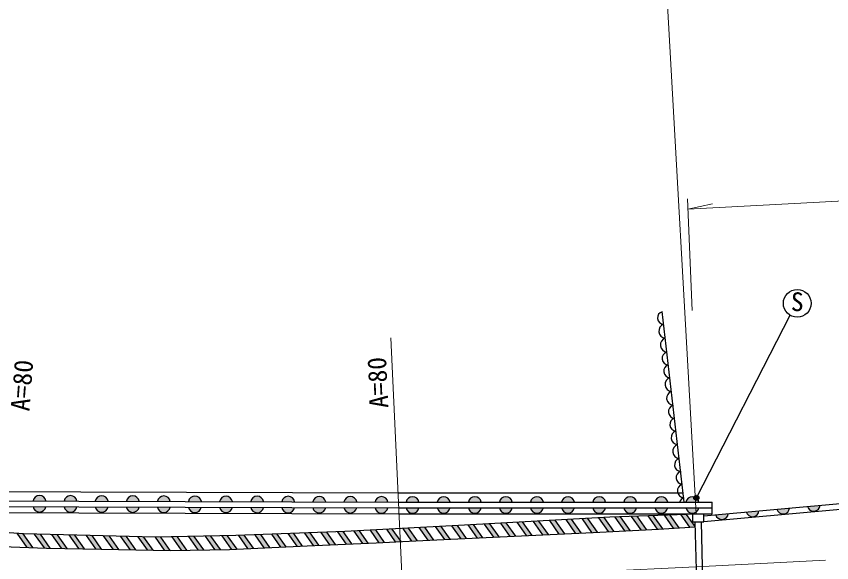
# Model space of a CAD drawing. Units: millimetres at full size, sheet at 1:1000; details may follow other scales. Extents: x 40000 to 680000, y 20000 to 380000.
# Drawn here: x 256036 to 335577, y 266244 to 319569 of the extents above; entities that cross this region are included whole.
import ezdxf
from ezdxf.enums import TextEntityAlignment as Align

# ---------------------------------------------------------------- set-up
doc = ezdxf.new("R2010")
doc.units = ezdxf.units.MM
doc.header["$LTSCALE"] = 1000
doc.linetypes.add('CHAIN', pattern=[18.5, 12, -1.5, 3.5, -1.5])
for name, color, linetype, lineweight in [('M-BGD', 7, 'Continuous', 25), ('M-BGD-EXST', 7, 'Continuous', 25), ('M-BMK', 2, 'CHAIN', 13), ('M-STR-HTXT', 7, 'Continuous', 13), ('M-STR-STRC', 7, 'Continuous', 25)]:
    doc.layers.add(name, color=color, linetype=linetype, lineweight=lineweight)
doc.styles.add('ＭＳ ゴシック', font='')
doc.styles.get('ＭＳ ゴシック').set_extended_font_data('MS Gothic')

msp = doc.modelspace()

# ---------------------------------------------------------------- hatches: boundary and pattern name
at = {"layer": 'M-BGD'}
for points in [[(257670, 272273), (258922, 272270, 0.84072)], [(260703, 272264), (261955, 272260, 0.84072)], [(263736, 272254), (264988, 272250, 0.84072)], [(266769, 272245), (268021, 272241, 0.84072)], [(269802, 272235), (271054, 272231, 0.84072)], [(272835, 272226), (274087, 272222, 0.84072)], [(275868, 272216), (277120, 272212, 0.84072)], [(278901, 272206), (280153, 272203, 0.84072)], [(281934, 272197), (283186, 272193, 0.84072)], [(284967, 272187), (286219, 272183, 0.84072)], [(288000, 272178), (289252, 272174, 0.84072)], [(291033, 272168), (292285, 272164, 0.84072)], [(294066, 272161), (295318, 272161, 0.84072)], [(297099, 272161), (298351, 272161, 0.84072)], [(300132, 272161), (301384, 272161, 0.84072)], [(303165, 272161), (304417, 272161, 0.84072)], [(306198, 272161), (307450, 272161, 0.84072)], [(309231, 272161), (310483, 272161, 0.84072)], [(312264, 272161), (313516, 272161, 0.84072)], [(315297, 272161), (316549, 272161, 0.84072)], [(318330, 272161), (319582, 272161, 0.84072)], [(321363, 272161), (322615, 272161, 0.84072)], [(257668, 271713), (258920, 271710, -0.84072)], [(260701, 271704), (261953, 271700, -0.84072)], [(263734, 271694), (264986, 271690, -0.84072)], [(266767, 271685), (268019, 271681, -0.84072)], [(269800, 271675), (271052, 271671, -0.84072)], [(272833, 271666), (274085, 271662, -0.84072)], [(275866, 271656), (277118, 271652, -0.84072)], [(278899, 271647), (280151, 271643, -0.84072)], [(281932, 271637), (283184, 271633, -0.84072)], [(284965, 271627), (286217, 271623, -0.84072)], [(287998, 271618), (289250, 271614, -0.84072)], [(291031, 271608), (292283, 271604, -0.84072)], [(294066, 271601), (295318, 271601, -0.84072)], [(297099, 271601), (298351, 271601, -0.84072)], [(300132, 271601), (301384, 271601, -0.84072)], [(303165, 271601), (304417, 271601, -0.84072)], [(306198, 271601), (307450, 271601, -0.84072)], [(309231, 271601), (310483, 271601, -0.84072)], [(312264, 271601), (313516, 271601, -0.84072)], [(315297, 271601), (316549, 271601, -0.84072)], [(318330, 271601), (319582, 271601, -0.84072)], [(321363, 271601), (322615, 271601, -0.84072)], [(328482, 271312), (327235, 271200, 0.84072)], [(331470, 271581), (330223, 271469, 0.84072)], [(334457, 271850), (333211, 271737, 0.84072)], [(325494, 271043), (324247, 270931, 0.84072)]]:
    msp.add_hatch(color=256, dxfattribs=at).paths.add_polyline_path(points)
at = {"layer": 'M-BGD-EXST'}
msp.add_hatch(color=256, dxfattribs=at).paths.add_polyline_path([(322156, 272454, 0.41421), (322495, 272354, 0.41421), (322595, 272693, 1)])
at = {"layer": 'M-STR-STRC'}
for points in [[(310599, 269121), (311131, 269148), (310195, 270476), (309665, 270448)], [(311786, 270562), (311255, 270534), (312194, 269201), (312311, 269207), (312726, 269227)], [(313376, 270648), (312846, 270619), (313789, 269281), (314320, 269307)], [(314980, 270715), (314443, 270696), (315384, 269361), (315915, 269388)], [(316591, 270773), (316054, 270753), (316978, 269441), (317510, 269468)], [(318202, 270830), (317665, 270811), (318573, 269521), (318698, 269527), (319102, 269552)], [(319812, 270888), (319275, 270868), (320157, 269617), (320685, 269649)], [(321423, 270945), (320886, 270926), (321740, 269713), (322252, 269745), (322252, 269768)], [(296225, 268431), (296758, 268456), (295879, 269704), (295349, 269675)], [(297469, 269790), (296939, 269761), (297823, 268505), (298356, 268530)], [(299422, 268580), (299955, 268605), (299060, 269876), (298530, 269847)], [(300650, 269962), (300120, 269933), (301021, 268654), (301554, 268679)], [(302619, 268729), (303152, 268754), (302241, 270048), (301711, 270019)], [(304218, 268803), (304609, 268822), (304751, 268829), (303832, 270133), (303302, 270105)], [(305423, 270219), (304892, 270191), (305814, 268882), (306346, 268908)], [(307409, 268962), (307941, 268988), (307013, 270305), (306483, 270276)], [(309004, 269041), (309536, 269068), (308604, 270391), (308074, 270362)], [(257082, 267742), (257647, 267722), (256698, 269069), (256119, 269110)], [(258382, 269022), (257821, 269037), (258776, 267682), (258977, 267675), (259336, 267668)], [(260065, 268978), (259504, 268993), (260452, 267647), (261010, 267636)], [(261747, 268933), (261187, 268948), (262125, 267615), (262683, 267604)], [(263430, 268888), (263240, 268893), (262869, 268903), (263799, 267583), (264303, 267573), (264357, 267572)], [(265114, 268842), (264552, 268858), (265473, 267551), (266031, 267540)], [(276648, 268875), (276106, 268863), (277032, 267549), (277565, 267574)], [(278631, 267623), (279164, 267648), (278266, 268923), (277730, 268903)], [(279876, 268981), (279339, 268962), (280230, 267698), (280762, 267723)], [(281828, 267772), (282361, 267797), (281486, 269040), (280949, 269020)], [(283096, 269099), (282559, 269079), (283427, 267847), (283960, 267872)], [(285027, 267919), (285561, 267942), (284705, 269157), (284169, 269138)], [(286630, 267988), (287164, 268010), (286315, 269216), (285779, 269196)], [(287925, 269275), (287389, 269255), (288233, 268056), (288767, 268079)], [(289836, 268125), (290370, 268148), (289517, 269358), (288987, 269330)], [(291108, 269445), (290578, 269416), (291437, 268196), (291969, 268222)], [(292698, 269531), (292168, 269502), (293032, 268275), (293564, 268302)], [(294627, 268355), (294995, 268373), (295159, 268381), (294289, 269617), (293758, 269588)], [(267147, 267519), (267704, 267508), (266797, 268797), (266236, 268812)], [(268820, 267487), (269378, 267476), (268480, 268751), (267919, 268766)], [(270144, 268733), (269602, 268721), (270494, 267454), (271052, 267444)], [(272141, 267461), (272685, 267470), (271770, 268768), (271228, 268756)], [(273396, 268804), (272854, 268792), (273773, 267488), (274316, 267497)], [(275022, 268840), (274480, 268828), (275404, 267516), (275948, 267525)]]:
    msp.add_hatch(color=256, dxfattribs=at).paths.add_polyline_path(points)

# ---------------------------------------------------------------- linework, layer by layer
at = {"layer": 'M-BGD'}
for p, q in [((321193, 272161), (319038, 290743)), ((323907, 271021), (323907, 272161)), ((293348, 271601), (323907, 271601)), ((322019, 270221), (322019, 271021)), ((323119, 270221), (323119, 271021)), ((322019, 270221), (323119, 270221)), ((322240, 270221), (322518, 259299)), ((322840, 270221), (323117, 259331))]:
    msp.add_line(p, q, dxfattribs=at)
for points in [[(132508, 305973), (196302, 284046), (204508, 281183), (207972, 280039), (210834, 279136), (212431, 278685), (214931, 277992), (217462, 277209), (219992, 276547), (222191, 275945), (224601, 275463), (228277, 274710), (231922, 273988), (234241, 273446), (238565, 272547), (241298, 272325), (293326, 272161), (323907, 272161)], [(323119, 270829), (344300, 272735), (389270, 280164), (418847, 284809), (427526, 286255), (446954, 288935), (452548, 290183)], [(323119, 270277), (344370, 272189), (389357, 279621), (418935, 284266), (427609, 285711), (447051, 288393), (452668, 289646)], [(241623, 273224), (293328, 273061), (321089, 273061)], [(241264, 271766), (241296, 271765), (293325, 271601), (293348, 271601)], [(241239, 271187), (241287, 271185), (293322, 271021), (293344, 271021), (293348, 271021), (323907, 271021)]]:
    msp.add_lwpolyline(points, dxfattribs=at)
for centre, radius, start, end in [((319215, 290138), 630, 106.30478, 266.92243), ((319405, 288855), 691, 108.89009, 264.33712), ((319575, 287503), 706, 109.67776, 263.54944), ((319679, 286185), 643, 106.55999, 266.66721), ((319818, 284938), 630, 106.30478, 266.92243), ((320008, 283655), 691, 108.89009, 264.33712), ((320178, 282302), 706, 109.67776, 263.54944), ((320282, 280985), 643, 106.55999, 266.66721), ((320421, 279738), 630, 106.30478, 266.92243), ((320611, 278455), 691, 108.89009, 264.33712), ((320780, 277102), 706, 109.67776, 263.54944), ((320885, 275785), 643, 106.55999, 266.66721), ((321024, 274538), 630, 106.30478, 266.92243), ((321214, 273255), 691, 108.89009, 264.33712), ((258296, 272162), 635, 9.71045, 169.92818), ((261329, 272153), 635, 9.71045, 169.92818), ((264362, 272143), 635, 9.71045, 169.92818), ((267395, 272134), 635, 9.71045, 169.92818), ((270428, 272124), 635, 9.71045, 169.92818), ((273460, 272115), 635, 9.71045, 169.92818), ((276493, 272105), 635, 9.71045, 169.92818), ((279526, 272095), 635, 9.71045, 169.92818), ((282559, 272086), 635, 9.71045, 169.92818), ((285592, 272076), 635, 9.71045, 169.92818), ((288625, 272067), 635, 9.71045, 169.92818), ((291658, 272057), 635, 9.71045, 169.92818), ((294692, 272052), 635, 9.89033, 170.10806), ((297725, 272052), 635, 9.89033, 170.10806), ((300758, 272052), 635, 9.89033, 170.10806), ((303791, 272052), 635, 9.89033, 170.10806), ((306824, 272052), 635, 9.89033, 170.10806), ((309857, 272052), 635, 9.89033, 170.10806), ((312890, 272052), 635, 9.89033, 170.10806), ((315923, 272052), 635, 9.89033, 170.10806), ((318956, 272052), 635, 9.89033, 170.10806), ((321383, 271902), 706, 109.67776, 158.53182), ((321989, 272051), 635, 9.89033, 170.10806), ((258294, 271821), 635, 189.71045, 349.92818), ((261327, 271811), 635, 189.71045, 349.92818), ((264360, 271801), 635, 189.71045, 349.92818), ((267393, 271792), 635, 189.71045, 349.92818), ((270426, 271782), 635, 189.71045, 349.92818), ((273459, 271773), 635, 189.71045, 349.92818), ((276492, 271763), 635, 189.71045, 349.92818), ((279525, 271754), 635, 189.71045, 349.92818), ((282558, 271744), 635, 189.71045, 349.92818), ((285591, 271735), 635, 189.71045, 349.92818), ((288624, 271725), 635, 189.71045, 349.92818), ((291657, 271715), 635, 189.71045, 349.92818), ((294692, 271710), 635, 189.89033, 350.10806), ((297725, 271710), 635, 189.89033, 350.10806), ((300758, 271710), 635, 189.89033, 350.10806), ((303791, 271710), 635, 189.89033, 350.10806), ((306824, 271710), 635, 189.89033, 350.10806), ((309857, 271710), 635, 189.89033, 350.10806), ((312890, 271710), 635, 189.89033, 350.10806), ((315923, 271710), 635, 189.89033, 350.10806), ((318956, 271710), 635, 189.89033, 350.10806), ((321989, 271710), 635, 189.89033, 350.10806), ((327848, 271364), 635, 195.0324, 355.25013), ((330836, 271633), 635, 195.0324, 355.25013), ((333824, 271902), 635, 195.0324, 355.25013), ((324861, 271096), 635, 195.0324, 355.25013)]:
    msp.add_arc(centre, radius, start, end, dxfattribs=at)
at = {"layer": 'M-BGD-EXST'}
msp.add_line((322375, 272574), (331513, 290404), dxfattribs=at)
for centre, radius in [((332214, 291557), 1350), ((322375, 272574), 250)]:
    msp.add_circle(centre, radius, dxfattribs=at)
at = {"layer": 'M-BMK'}
msp.add_lwpolyline([(77150, 318916), (171808, 286307), (194018, 278639), (208919, 273586), (215594, 271549), (223340, 269308), (233073, 267118), (240156, 265692), (247927, 264663), (253838, 264052), (263673, 263696), (268750, 263583), (293689, 264418), (322999, 265880), (356161, 267584), (368733, 268418), (378625, 269195), (388877, 270472), (400889, 271979), (410838, 273629), (427555, 276846), (445846, 281079)], dxfattribs=at)
at = {"layer": 'M-STR-HTXT'}
for p, q in [((321953, 290844), (321508, 301750)), ((321549, 300751), (323950, 301265)), ((293689, 264418), (292558, 288205))]:
    msp.add_line(p, q, dxfattribs=at)
for points in [[(322350, 271021), (319268, 325901), (301834, 325901)], [(321549, 300751), (334373, 301441), (355195, 302561), (369448, 303511), (383519, 304864), (397122, 306763), (410388, 309117), (421991, 311466), (434464, 314425), (445099, 317174)]]:
    msp.add_lwpolyline(points, dxfattribs=at)
at = {"layer": 'M-STR-STRC'}
for p, q in [((310599, 269121), (309665, 270448)), ((311131, 269148), (310195, 270476)), ((312194, 269201), (311255, 270534)), ((312726, 269227), (311786, 270562)), ((313789, 269281), (312846, 270619)), ((314320, 269307), (313376, 270648)), ((315384, 269361), (314443, 270696)), ((315915, 269388), (314980, 270715)), ((316978, 269441), (316054, 270753)), ((317510, 269468), (316591, 270773)), ((318573, 269521), (317665, 270811)), ((319102, 269552), (318202, 270830)), ((320157, 269617), (319275, 270868)), ((320685, 269649), (319812, 270888)), ((321740, 269713), (320886, 270926)), ((322252, 269768), (321423, 270945)), ((296225, 268431), (295349, 269675)), ((296758, 268456), (295879, 269704)), ((297823, 268505), (296939, 269761)), ((298356, 268530), (297469, 269790)), ((299422, 268580), (298530, 269847)), ((299955, 268605), (299060, 269876)), ((301021, 268654), (300120, 269933)), ((301554, 268679), (300650, 269962)), ((302619, 268729), (301711, 270019)), ((303152, 268754), (302241, 270048)), ((304218, 268803), (303302, 270105)), ((304751, 268829), (303832, 270133)), ((305814, 268882), (304892, 270191)), ((306346, 268908), (305423, 270219)), ((307409, 268962), (306483, 270276)), ((307941, 268988), (307013, 270305)), ((309004, 269041), (308074, 270362)), ((309536, 269068), (308604, 270391)), ((257082, 267742), (256119, 269110)), ((257647, 267722), (256698, 269069)), ((258776, 267682), (257821, 269037)), ((259336, 267668), (258382, 269022)), ((260452, 267647), (259504, 268993)), ((261010, 267636), (260065, 268978)), ((262125, 267615), (261187, 268948)), ((262683, 267604), (261747, 268933)), ((263799, 267583), (262869, 268903)), ((264357, 267572), (263430, 268888)), ((265473, 267551), (264552, 268858)), ((277032, 267549), (276106, 268863)), ((277565, 267574), (276648, 268875)), ((278631, 267623), (277730, 268903)), ((279164, 267648), (278266, 268923)), ((280230, 267698), (279339, 268962)), ((280762, 267723), (279876, 268981)), ((281828, 267772), (280949, 269020)), ((282361, 267797), (281486, 269040)), ((283427, 267847), (282559, 269079)), ((283960, 267872), (283096, 269099)), ((285027, 267919), (284169, 269138)), ((285561, 267942), (284705, 269157)), ((286630, 267988), (285779, 269196)), ((287164, 268010), (286315, 269216)), ((288233, 268056), (287389, 269255)), ((288767, 268079), (287925, 269275)), ((289836, 268125), (288987, 269330)), ((290370, 268148), (289517, 269358)), ((291437, 268196), (290578, 269416)), ((291969, 268222), (291108, 269445)), ((293032, 268275), (292168, 269502)), ((293564, 268302), (292698, 269531)), ((294627, 268355), (293758, 269588)), ((295159, 268381), (294289, 269617)), ((266031, 267540), (265114, 268842)), ((267147, 267519), (266236, 268812)), ((267704, 267508), (266797, 268797)), ((268820, 267487), (267919, 268766)), ((269378, 267476), (268480, 268751)), ((270494, 267454), (269602, 268721)), ((271052, 267444), (270144, 268733)), ((272141, 267461), (271228, 268756)), ((272685, 267470), (271770, 268768)), ((273773, 267488), (272854, 268792)), ((274316, 267497), (273396, 268804)), ((275404, 267516), (274480, 268828)), ((275948, 267525), (275022, 268840))]:
    msp.add_line(p, q, dxfattribs=at)
for points in [[(321454, 270946), (313919, 270677), (299179, 269883), (288079, 269280), (277461, 268893), (269594, 268720), (263240, 268893), (256743, 269066), (250649, 269498), (244295, 270319), (241156, 270965), (239754, 271247), (238402, 271416), (234044, 272321)], [(233736, 270789), (239227, 269763), (242820, 269177), (249063, 268464), (254670, 267828), (258977, 267675), (264303, 267573), (271085, 267443), (276830, 267539), (284404, 267892), (291144, 268181), (294995, 268373), (304609, 268822), (312311, 269207), (318698, 269527), (322252, 269745)]]:
    msp.add_lwpolyline(points, dxfattribs=at)

# ---------------------------------------------------------------- texts
at = {"layer": 'M-BGD-EXST', "style": 'ＭＳ ゴシック'}
msp.add_text('S', height=1833, rotation=358.508, dxfattribs=at).set_placement((331559, 290265), align=Align.BOTTOM_LEFT)
at = {"layer": 'M-STR-HTXT', "style": 'ＭＳ ゴシック'}
for rotation, p in [(85.698, (257861, 280954)), (92.722, (292882, 281397))]:
    msp.add_text('A=80', height=1833, rotation=rotation, dxfattribs=at).set_placement(p, align=Align.BOTTOM_LEFT)

doc.saveas('drawing.dxf')
